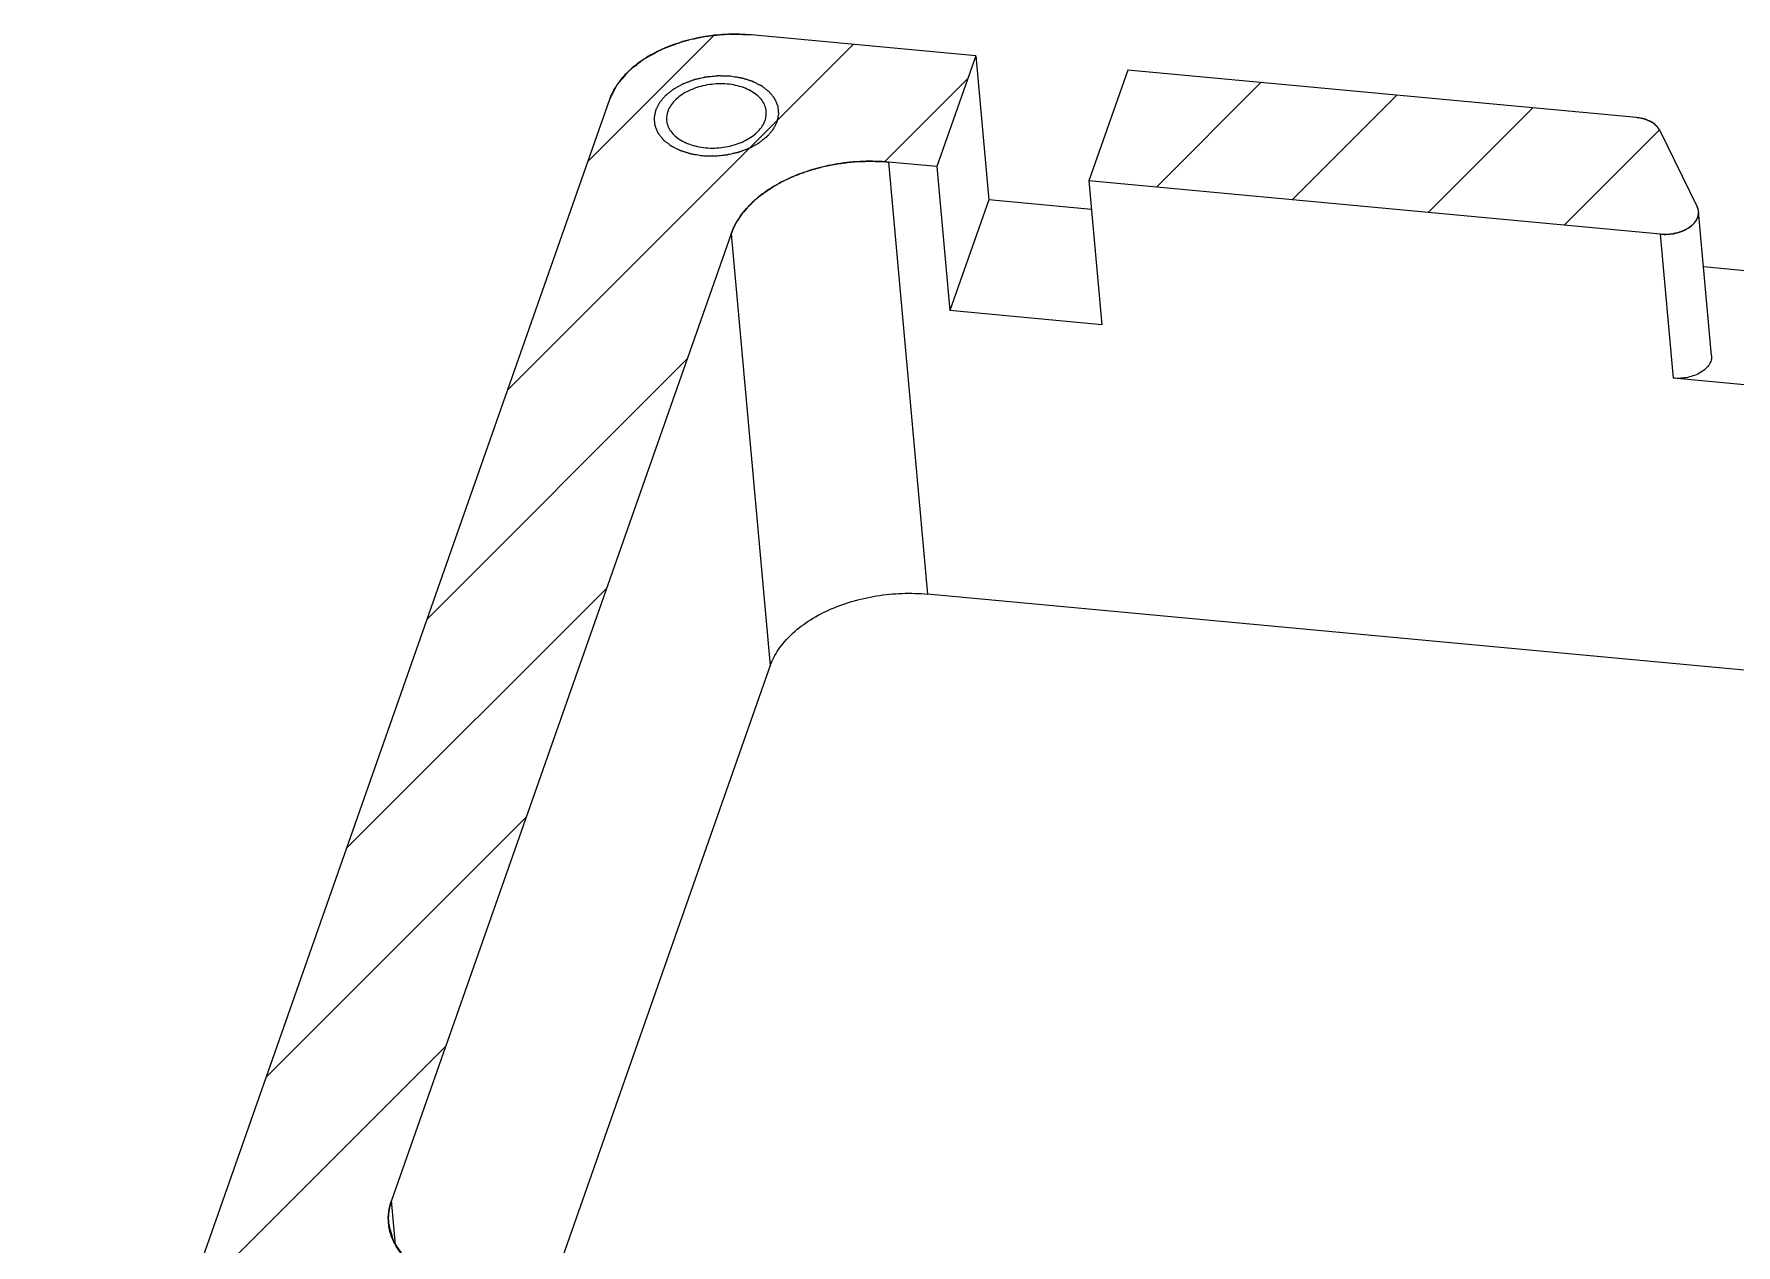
# Model space of a CAD drawing. Header units: millimetres. Extents: x 0 to 420, y 0 to 297.
# Drawn here: x 299.43 to 313.03, y 115.67 to 125.35 of the extents above; entities that cross this region are included whole.
import ezdxf

# ---------------------------------------------------------------- set-up
doc = ezdxf.new("R2010")
doc.units = ezdxf.units.MM
doc.header["$LTSCALE"] = 23.1
doc.layers.get('0').update_dxf_attribs({"linetype": 'CONTINUOUS'})
for name, color, linetype in [('03_ALL_AXES', 7, 'CONTINUOUS'), ('09_ALL_ROUNDS', 7, 'CONTINUOUS'), ('11_ALL_COSMETICS', 7, 'CONTINUOUS'), ('20_ALL_FEATURES', 7, 'CONTINUOUS')]:
    doc.layers.add(name, color=color, linetype=linetype)

msp = doc.modelspace()

# ---------------------------------------------------------------- linework, layer by layer
at = {"color": 4}
for points in [[(304.996, 125.009), (304.988, 125.01), (304.972, 125.01), (304.952, 125.011), (304.936, 125.011), (304.924, 125.011), (304.913, 125.012), (304.906, 125.012), (304.902, 125.012), (304.899, 125.012), (304.896, 125.012), (304.892, 125.011), (304.885, 125.011), (304.871, 125.009), (304.851, 125.007), (304.831, 125.005), (304.816, 125.004), (304.809, 125.003), (304.805, 125.003), (304.802, 125.003), (304.799, 125.002), (304.795, 125.001), (304.789, 125), (304.775, 124.996), (304.759, 124.993), (304.744, 124.989), (304.732, 124.987), (304.722, 124.984), (304.715, 124.983), (304.711, 124.982), (304.708, 124.982), (304.706, 124.98), (304.702, 124.979), (304.695, 124.977), (304.686, 124.973), (304.675, 124.969), (304.664, 124.965), (304.653, 124.961), (304.642, 124.957), (304.632, 124.953), (304.626, 124.951), (304.622, 124.949), (304.619, 124.949), (304.617, 124.947), (304.614, 124.945), (304.608, 124.942), (304.6, 124.938), (304.591, 124.933), (304.581, 124.927), (304.571, 124.922), (304.562, 124.917), (304.554, 124.912), (304.548, 124.909), (304.545, 124.908), (304.542, 124.906), (304.541, 124.905), (304.538, 124.903), (304.533, 124.899), (304.526, 124.894), (304.518, 124.887), (304.51, 124.881), (304.502, 124.875), (304.494, 124.868), (304.488, 124.863), (304.483, 124.86), (304.481, 124.857), (304.478, 124.856), (304.477, 124.854), (304.475, 124.852), (304.471, 124.848), (304.466, 124.842), (304.46, 124.835), (304.454, 124.828), (304.448, 124.82), (304.442, 124.813), (304.437, 124.807), (304.433, 124.803), (304.431, 124.801), (304.43, 124.799), (304.429, 124.797), (304.428, 124.795), (304.425, 124.79), (304.422, 124.784), (304.418, 124.776), (304.414, 124.768), (304.41, 124.761), (304.407, 124.754), (304.404, 124.749), (304.402, 124.745), (304.401, 124.742), (304.399, 124.739), (304.398, 124.737), (304.398, 124.735), (304.397, 124.733), (304.397, 124.73), (304.396, 124.726), (304.395, 124.72), (304.394, 124.714), (304.392, 124.706), (304.391, 124.698), (304.389, 124.692), (304.388, 124.687), (304.387, 124.683), (304.387, 124.679), (304.386, 124.677), (304.386, 124.675), (304.386, 124.673), (304.386, 124.67), (304.387, 124.667), (304.387, 124.663), (304.388, 124.658), (304.388, 124.652), (304.389, 124.644), (304.39, 124.636), (304.391, 124.63), (304.391, 124.625), (304.392, 124.621), (304.392, 124.618), (304.392, 124.615), (304.392, 124.613), (304.393, 124.611), (304.394, 124.609), (304.396, 124.606), (304.397, 124.602), (304.399, 124.597), (304.402, 124.591), (304.405, 124.584), (304.408, 124.576), (304.411, 124.57), (304.413, 124.565), (304.415, 124.562), (304.416, 124.558), (304.417, 124.556), (304.418, 124.554), (304.419, 124.553), (304.421, 124.55), (304.423, 124.547), (304.426, 124.544), (304.43, 124.539), (304.434, 124.534), (304.44, 124.527), (304.445, 124.52), (304.451, 124.513), (304.455, 124.508), (304.459, 124.504), (304.461, 124.501), (304.462, 124.5), (304.464, 124.498), (304.466, 124.496), (304.471, 124.493), (304.477, 124.488), (304.484, 124.482), (304.492, 124.477), (304.499, 124.471), (304.507, 124.465), (304.513, 124.46), (304.517, 124.457), (304.52, 124.455), (304.521, 124.453), (304.524, 124.452), (304.527, 124.451), (304.532, 124.448), (304.54, 124.444), (304.549, 124.44), (304.558, 124.435), (304.567, 124.43), (304.576, 124.426), (304.584, 124.422), (304.589, 124.419), (304.592, 124.418), (304.595, 124.416), (304.597, 124.416), (304.601, 124.415), (304.607, 124.413), (304.616, 124.41), (304.626, 124.407), (304.637, 124.403), (304.647, 124.4), (304.658, 124.397), (304.667, 124.394), (304.673, 124.392), (304.676, 124.391), (304.679, 124.39), (304.682, 124.389), (304.686, 124.389), (304.693, 124.388), (304.703, 124.386), (304.714, 124.384), (304.73, 124.382), (304.75, 124.378), (304.765, 124.376), (304.773, 124.375)], [(304.773, 124.375), (304.781, 124.374), (304.797, 124.374), (304.817, 124.373), (304.833, 124.373), (304.845, 124.373), (304.855, 124.372), (304.863, 124.372), (304.867, 124.372), (304.87, 124.372), (304.873, 124.372), (304.877, 124.373), (304.884, 124.373), (304.898, 124.375), (304.918, 124.377), (304.938, 124.379), (304.953, 124.38), (304.96, 124.381), (304.964, 124.381), (304.967, 124.381), (304.97, 124.382), (304.974, 124.383), (304.98, 124.384), (304.994, 124.388), (305.01, 124.391), (305.025, 124.395), (305.037, 124.397), (305.047, 124.4), (305.054, 124.401), (305.058, 124.402), (305.061, 124.402), (305.063, 124.404), (305.067, 124.405), (305.074, 124.407), (305.083, 124.411), (305.094, 124.415), (305.105, 124.419), (305.116, 124.423), (305.127, 124.427), (305.136, 124.431), (305.143, 124.433), (305.147, 124.435), (305.15, 124.435), (305.152, 124.437), (305.155, 124.439), (305.161, 124.442), (305.169, 124.446), (305.178, 124.451), (305.188, 124.457), (305.198, 124.462), (305.207, 124.467), (305.215, 124.472), (305.221, 124.475), (305.224, 124.476), (305.227, 124.478), (305.228, 124.479), (305.231, 124.481), (305.236, 124.485), (305.242, 124.49), (305.25, 124.497), (305.258, 124.503), (305.266, 124.509), (305.274, 124.516), (305.281, 124.521), (305.286, 124.524), (305.288, 124.527), (305.291, 124.528), (305.292, 124.53), (305.294, 124.532), (305.298, 124.536), (305.303, 124.542), (305.309, 124.549), (305.315, 124.556), (305.321, 124.564), (305.327, 124.571), (305.332, 124.577), (305.336, 124.581), (305.337, 124.583), (305.339, 124.585), (305.34, 124.587), (305.341, 124.589), (305.344, 124.594), (305.347, 124.6), (305.351, 124.608), (305.355, 124.616), (305.359, 124.623), (305.362, 124.63), (305.365, 124.635), (305.367, 124.639), (305.368, 124.642), (305.37, 124.645), (305.371, 124.647), (305.371, 124.649), (305.372, 124.651), (305.372, 124.654), (305.373, 124.658), (305.374, 124.664), (305.375, 124.67), (305.377, 124.678), (305.378, 124.686), (305.38, 124.692), (305.381, 124.697), (305.381, 124.701), (305.382, 124.705), (305.383, 124.707), (305.383, 124.709), (305.383, 124.711), (305.383, 124.714), (305.382, 124.717), (305.382, 124.721), (305.381, 124.726), (305.381, 124.732), (305.38, 124.74), (305.379, 124.748), (305.378, 124.754), (305.378, 124.759), (305.377, 124.763), (305.377, 124.766), (305.377, 124.769), (305.377, 124.771), (305.376, 124.773), (305.375, 124.775), (305.373, 124.778), (305.372, 124.782), (305.37, 124.787), (305.367, 124.793), (305.364, 124.8), (305.361, 124.808), (305.358, 124.814), (305.356, 124.819), (305.354, 124.822), (305.353, 124.826), (305.352, 124.828), (305.351, 124.83), (305.35, 124.831), (305.348, 124.834), (305.346, 124.837), (305.343, 124.84), (305.339, 124.845), (305.335, 124.85), (305.329, 124.857), (305.324, 124.864), (305.318, 124.871), (305.313, 124.876), (305.31, 124.88), (305.308, 124.883), (305.307, 124.884), (305.305, 124.886), (305.303, 124.888), (305.298, 124.891), (305.292, 124.896), (305.285, 124.902), (305.277, 124.907), (305.27, 124.913), (305.262, 124.919), (305.256, 124.924), (305.252, 124.927), (305.249, 124.929), (305.248, 124.931), (305.245, 124.932), (305.242, 124.933), (305.237, 124.936), (305.229, 124.94), (305.22, 124.944), (305.211, 124.949), (305.202, 124.954), (305.193, 124.958), (305.185, 124.962), (305.18, 124.965), (305.176, 124.966), (305.174, 124.968), (305.172, 124.968), (305.168, 124.969), (305.162, 124.971), (305.153, 124.974), (305.143, 124.977), (305.132, 124.981), (305.121, 124.984), (305.111, 124.987), (305.102, 124.99), (305.096, 124.992), (305.092, 124.993), (305.09, 124.994), (305.087, 124.995), (305.083, 124.995), (305.076, 124.996), (305.066, 124.998), (305.055, 125), (305.039, 125.002), (305.019, 125.005), (305.004, 125.008), (304.996, 125.009)]]:
    msp.add_open_spline(points, degree=3, knots=[0, 0, 0, 0, 0.015625, 0.03125, 0.039062, 0.046875, 0.054688, 0.058594, 0.060547, 0.0625, 0.064453, 0.066406, 0.070312, 0.078125, 0.09375, 0.109375, 0.117188, 0.121094, 0.123047, 0.125, 0.126953, 0.128906, 0.132812, 0.140625, 0.15625, 0.164062, 0.171875, 0.179688, 0.183594, 0.185547, 0.1875, 0.189453, 0.191406, 0.195312, 0.203125, 0.210938, 0.21875, 0.226562, 0.234375, 0.242188, 0.246094, 0.248047, 0.25, 0.251953, 0.253906, 0.257812, 0.265625, 0.273438, 0.28125, 0.289062, 0.296875, 0.304688, 0.308594, 0.310547, 0.3125, 0.314453, 0.316406, 0.320312, 0.328125, 0.335938, 0.34375, 0.351562, 0.359375, 0.367188, 0.371094, 0.373047, 0.375, 0.376953, 0.378906, 0.382812, 0.390625, 0.398438, 0.40625, 0.414062, 0.421875, 0.429688, 0.433594, 0.435547, 0.4375, 0.439453, 0.441406, 0.445312, 0.453125, 0.460938, 0.46875, 0.476562, 0.484375, 0.488281, 0.492188, 0.496094, 0.498047, 0.5, 0.501953, 0.503906, 0.507812, 0.511719, 0.515625, 0.523438, 0.53125, 0.539062, 0.546875, 0.550781, 0.554688, 0.558594, 0.560547, 0.5625, 0.564453, 0.566406, 0.570312, 0.574219, 0.578125, 0.585938, 0.59375, 0.601562, 0.609375, 0.613281, 0.617188, 0.621094, 0.623047, 0.625, 0.626953, 0.628906, 0.632812, 0.636719, 0.640625, 0.648438, 0.65625, 0.664062, 0.671875, 0.675781, 0.679688, 0.683594, 0.685547, 0.6875, 0.689453, 0.691406, 0.695312, 0.699219, 0.703125, 0.710938, 0.71875, 0.726562, 0.734375, 0.742188, 0.746094, 0.748047, 0.75, 0.751953, 0.753906, 0.757812, 0.765625, 0.773438, 0.78125, 0.789062, 0.796875, 0.804688, 0.808594, 0.810547, 0.8125, 0.814453, 0.816406, 0.820312, 0.828125, 0.835938, 0.84375, 0.851562, 0.859375, 0.867188, 0.871094, 0.873047, 0.875, 0.876953, 0.878906, 0.882812, 0.890625, 0.898438, 0.90625, 0.914062, 0.921875, 0.929688, 0.933594, 0.935547, 0.9375, 0.939453, 0.941406, 0.945312, 0.953125, 0.960938, 0.96875, 0.984375, 1, 1, 1, 1], dxfattribs=at)
at = {"layer": '03_ALL_AXES', "color": 7}
for points, knots in [([(305.283, 124.728), (305.281, 124.743), (305.274, 124.774), (305.251, 124.817), (305.215, 124.855), (305.152, 124.9), (305.052, 124.939), (304.917, 124.954), (304.778, 124.938), (304.669, 124.9), (304.596, 124.855), (304.551, 124.817), (304.517, 124.775), (304.501, 124.744), (304.496, 124.728)], [0, 0, 0, 0, 0.047376, 0.096835, 0.149976, 0.207683, 0.336597, 0.479431, 0.626599, 0.767221, 0.832299, 0.892797, 0.948543, 1, 1, 1, 1]), ([(304.496, 124.728), (304.491, 124.717), (304.486, 124.693), (304.485, 124.668), (304.486, 124.656)], [0, 0, 0, 0, 0.50695, 1, 1, 1, 1]), ([(304.486, 124.656), (304.487, 124.641), (304.495, 124.61), (304.518, 124.567), (304.554, 124.529), (304.617, 124.484), (304.717, 124.445), (304.852, 124.43), (304.991, 124.446), (305.1, 124.484), (305.173, 124.529), (305.218, 124.567), (305.252, 124.609), (305.268, 124.64), (305.273, 124.656)], [0, 0, 0, 0, 0.047376, 0.096835, 0.149976, 0.207683, 0.336597, 0.479431, 0.626599, 0.767221, 0.832299, 0.892797, 0.948543, 1, 1, 1, 1]), ([(305.273, 124.656), (305.278, 124.667), (305.283, 124.691), (305.284, 124.716), (305.283, 124.728)], [0, 0, 0, 0, 0.50695, 1, 1, 1, 1])]:
    msp.add_open_spline(points, degree=3, knots=knots, dxfattribs=at)
at = {"layer": '09_ALL_ROUNDS', "color": 7}
for p, q in [((312.239, 124.679), (308.172, 125.059)), ((312.422, 124.58), (312.725, 123.965)), ((312.43, 123.747), (307.861, 124.173)), ((312.839, 122.777), (312.735, 123.928)), ((305.003, 123.75), (302.287, 116.02)), ((312.775, 123.487), (313.796, 123.392)), ((314.311, 122.43), (312.534, 122.596)), ((305.315, 120.297), (303.541, 115.247))]:
    msp.add_line(p, q, dxfattribs=at)
at = {"layer": '09_ALL_ROUNDS', "color": 4}
for p, q in [((312.534, 122.596), (312.43, 123.747)), ((302.319, 115.666), (302.287, 116.02))]:
    msp.add_line(p, q, dxfattribs=at)
at = {"layer": '09_ALL_ROUNDS', "color": 7}
for points, knots in [([(312.422, 124.58), (312.415, 124.594), (312.395, 124.62), (312.352, 124.649), (312.299, 124.67), (312.26, 124.677), (312.239, 124.679)], [0, 0, 0, 0, 0.210487, 0.44749, 0.712471, 1, 1, 1, 1]), ([(312.735, 123.928), (312.735, 123.931), (312.733, 123.944), (312.729, 123.956), (312.725, 123.965)], [0, 0, 0, 0, 0.247325, 1, 1, 1, 1]), ([(312.43, 123.747), (312.469, 123.743), (312.527, 123.747), (312.599, 123.767), (312.647, 123.79), (312.687, 123.819), (312.716, 123.852), (312.734, 123.889), (312.736, 123.916), (312.735, 123.928)], [0, 0, 0, 0, 0.290829, 0.43358, 0.568595, 0.692764, 0.804739, 0.90572, 1, 1, 1, 1]), ([(312.839, 122.777), (312.84, 122.764), (312.838, 122.738), (312.82, 122.701), (312.791, 122.668), (312.751, 122.639), (312.703, 122.616), (312.631, 122.595), (312.573, 122.592), (312.534, 122.596)], [0, 0, 0, 0, 0.09428, 0.195261, 0.307236, 0.431405, 0.56642, 0.709171, 1, 1, 1, 1]), ([(302.264, 115.839), (302.261, 115.869), (302.262, 115.931), (302.277, 115.991), (302.287, 116.02)], [0, 0, 0, 0, 0.493055, 1, 1, 1, 1]), ([(303.037, 115.295), (302.936, 115.304), (302.79, 115.333), (302.612, 115.405), (302.498, 115.472), (302.404, 115.55), (302.331, 115.639), (302.282, 115.736), (302.267, 115.805), (302.264, 115.839)], [0, 0, 0, 0, 0.296792, 0.434519, 0.563365, 0.683058, 0.794312, 0.898978, 1, 1, 1, 1])]:
    msp.add_open_spline(points, degree=3, knots=knots, dxfattribs=at)
at = {"layer": '11_ALL_COSMETICS', "color": 4}
for p, q in [((303.856, 124.329), (304.863, 125.336)), ((303.212, 122.498), (305.978, 125.263)), ((306.227, 124.325), (306.893, 124.991)), ((308.401, 124.123), (309.237, 124.959)), ((309.488, 124.022), (310.324, 124.858)), ((310.574, 123.92), (311.41, 124.756)), ((311.661, 123.819), (312.422, 124.58)), ((302.569, 120.667), (304.651, 122.749)), ((301.926, 118.835), (304.008, 120.917)), ((301.282, 117.004), (303.364, 119.086)), ((300.639, 115.173), (302.721, 117.255))]:
    msp.add_line(p, q, dxfattribs=at)
at = {"layer": '11_ALL_COSMETICS', "color": 7}
for p, q in [((306.957, 125.172), (305.162, 125.34)), ((306.957, 125.172), (306.646, 124.287)), ((308.172, 125.059), (307.861, 124.173)), ((312.239, 124.679), (308.172, 125.059)), ((304.03, 124.824), (299.43, 111.732)), ((312.247, 124.678), (312.239, 124.679)), ((312.422, 124.58), (312.419, 124.585)), ((312.422, 124.58), (312.725, 123.965)), ((306.646, 124.287), (306.261, 124.323)), ((312.43, 123.747), (307.861, 124.173)), ((312.727, 123.96), (312.725, 123.965)), ((312.728, 123.958), (312.727, 123.96)), ((312.729, 123.954), (312.728, 123.958)), ((312.73, 123.952), (312.729, 123.954)), ((312.731, 123.949), (312.73, 123.952)), ((312.732, 123.946), (312.731, 123.949)), ((312.733, 123.943), (312.732, 123.946)), ((312.733, 123.941), (312.733, 123.943)), ((312.734, 123.937), (312.733, 123.941)), ((312.734, 123.936), (312.734, 123.937)), ((312.734, 123.935), (312.734, 123.936)), ((312.735, 123.932), (312.734, 123.935)), ((312.735, 123.929), (312.735, 123.932)), ((312.735, 123.928), (312.735, 123.929)), ((305.003, 123.75), (302.287, 116.02)), ((302.264, 115.839), (302.265, 115.828))]:
    msp.add_line(p, q, dxfattribs=at)
for points, knots in [([(305.162, 125.34), (305.147, 125.34), (305.116, 125.341), (305.078, 125.342), (305.048, 125.343), (305.029, 125.343), (305.014, 125.344), (305.002, 125.344), (304.993, 125.344), (304.986, 125.345), (304.982, 125.345), (304.979, 125.345), (304.976, 125.344), (304.972, 125.344), (304.966, 125.343), (304.956, 125.343), (304.945, 125.341), (304.929, 125.34), (304.91, 125.338), (304.887, 125.336), (304.864, 125.334), (304.845, 125.332), (304.83, 125.33), (304.818, 125.329), (304.809, 125.328), (304.802, 125.328), (304.798, 125.327), (304.795, 125.327), (304.792, 125.326), (304.789, 125.325), (304.782, 125.324), (304.773, 125.322), (304.762, 125.319), (304.747, 125.316), (304.728, 125.312), (304.706, 125.307), (304.684, 125.302), (304.665, 125.298), (304.65, 125.294), (304.639, 125.292), (304.63, 125.29), (304.624, 125.288), (304.62, 125.287), (304.617, 125.287), (304.614, 125.286), (304.611, 125.284), (304.605, 125.282), (304.596, 125.279), (304.586, 125.275), (304.572, 125.27), (304.554, 125.263), (304.533, 125.255), (304.512, 125.248), (304.494, 125.241), (304.48, 125.236), (304.47, 125.232), (304.461, 125.229), (304.455, 125.226), (304.452, 125.225), (304.449, 125.224), (304.447, 125.223), (304.444, 125.221), (304.438, 125.218), (304.431, 125.214), (304.421, 125.209), (304.409, 125.203), (304.394, 125.194), (304.376, 125.184), (304.358, 125.174), (304.342, 125.166), (304.33, 125.159), (304.321, 125.154), (304.314, 125.15), (304.308, 125.147), (304.305, 125.145), (304.303, 125.144), (304.301, 125.143), (304.298, 125.141), (304.294, 125.137), (304.288, 125.132), (304.28, 125.126), (304.27, 125.118), (304.257, 125.108), (304.242, 125.096), (304.227, 125.084), (304.214, 125.075), (304.204, 125.067), (304.197, 125.061), (304.19, 125.056), (304.186, 125.052), (304.184, 125.05), (304.181, 125.049), (304.18, 125.047), (304.178, 125.045), (304.175, 125.041), (304.17, 125.035), (304.164, 125.029), (304.157, 125.02), (304.147, 125.008), (304.136, 124.995), (304.124, 124.982), (304.115, 124.97), (304.107, 124.961), (304.101, 124.955), (304.096, 124.949), (304.093, 124.945), (304.091, 124.943), (304.089, 124.941), (304.089, 124.94), (304.087, 124.937), (304.085, 124.933), (304.082, 124.927), (304.078, 124.919), (304.073, 124.91), (304.067, 124.897), (304.057, 124.878), (304.045, 124.854), (304.035, 124.834), (304.03, 124.824)], [0, 0, 0, 0, 0.03125, 0.0625, 0.078125, 0.09375, 0.101562, 0.109375, 0.117188, 0.121094, 0.123047, 0.125, 0.126953, 0.128906, 0.132812, 0.140625, 0.148438, 0.15625, 0.171875, 0.1875, 0.203125, 0.21875, 0.226562, 0.234375, 0.242188, 0.246094, 0.248047, 0.25, 0.251953, 0.253906, 0.257812, 0.265625, 0.273438, 0.28125, 0.296875, 0.3125, 0.328125, 0.34375, 0.351562, 0.359375, 0.367188, 0.371094, 0.373047, 0.375, 0.376953, 0.378906, 0.382812, 0.390625, 0.398438, 0.40625, 0.421875, 0.4375, 0.453125, 0.46875, 0.476562, 0.484375, 0.492188, 0.496094, 0.498047, 0.5, 0.501953, 0.503906, 0.507812, 0.515625, 0.523438, 0.53125, 0.546875, 0.5625, 0.578125, 0.59375, 0.601562, 0.609375, 0.617188, 0.621094, 0.623047, 0.625, 0.626953, 0.628906, 0.632812, 0.640625, 0.648438, 0.65625, 0.671875, 0.6875, 0.703125, 0.71875, 0.726562, 0.734375, 0.742188, 0.746094, 0.748047, 0.75, 0.751953, 0.753906, 0.757812, 0.765625, 0.773438, 0.78125, 0.796875, 0.8125, 0.828125, 0.84375, 0.851562, 0.859375, 0.867188, 0.871094, 0.873047, 0.875, 0.876953, 0.878906, 0.882812, 0.890625, 0.898438, 0.90625, 0.921875, 0.9375, 0.96875, 1, 1, 1, 1]), ([(312.419, 124.585), (312.417, 124.588), (312.413, 124.593), (312.409, 124.6), (312.406, 124.604), (312.404, 124.606), (312.404, 124.607), (312.402, 124.608), (312.4, 124.611), (312.396, 124.614), (312.392, 124.618), (312.388, 124.622), (312.385, 124.625), (312.382, 124.627), (312.381, 124.628), (312.379, 124.63), (312.377, 124.631), (312.372, 124.634), (312.366, 124.638), (312.36, 124.642), (312.356, 124.644), (312.354, 124.646), (312.351, 124.647), (312.347, 124.649), (312.34, 124.652), (312.332, 124.656), (312.325, 124.659), (312.321, 124.661), (312.316, 124.662), (312.31, 124.664), (312.304, 124.666), (312.297, 124.668), (312.291, 124.67), (312.287, 124.671), (312.282, 124.672), (312.274, 124.673), (312.261, 124.676), (312.252, 124.677), (312.247, 124.678)], [0, 0, 0, 0, 0.0625, 0.125, 0.140625, 0.15625, 0.164062, 0.171875, 0.1875, 0.21875, 0.25, 0.28125, 0.3125, 0.328125, 0.335938, 0.34375, 0.359375, 0.375, 0.4375, 0.46875, 0.484375, 0.5, 0.515625, 0.53125, 0.5625, 0.625, 0.65625, 0.671875, 0.6875, 0.71875, 0.75, 0.78125, 0.8125, 0.828125, 0.84375, 0.875, 0.9375, 1, 1, 1, 1]), ([(305.003, 123.75), (305.011, 123.774), (305.031, 123.82), (305.072, 123.887), (305.124, 123.953), (305.185, 124.014), (305.256, 124.072), (305.335, 124.125), (305.422, 124.174), (305.515, 124.216), (305.614, 124.252), (305.717, 124.282), (305.824, 124.305), (305.933, 124.321), (306.043, 124.329), (306.153, 124.33), (306.225, 124.326), (306.261, 124.323)], [0, 0, 0, 0, 0.066667, 0.133333, 0.2, 0.266667, 0.333333, 0.4, 0.466667, 0.533333, 0.6, 0.666667, 0.733333, 0.8, 0.866667, 0.933333, 1, 1, 1, 1]), ([(312.43, 123.747), (312.44, 123.747), (312.453, 123.746), (312.468, 123.746), (312.475, 123.746), (312.48, 123.745), (312.486, 123.746), (312.493, 123.747), (312.502, 123.748), (312.511, 123.749), (312.519, 123.749), (312.524, 123.75), (312.529, 123.75), (312.534, 123.752), (312.543, 123.754), (312.554, 123.756), (312.565, 123.759), (312.573, 123.761), (312.578, 123.762), (312.582, 123.764), (312.587, 123.765), (312.595, 123.769), (312.604, 123.772), (312.612, 123.775), (312.62, 123.778), (312.629, 123.783), (312.64, 123.789), (312.649, 123.794), (312.656, 123.798), (312.659, 123.8), (312.662, 123.802), (312.666, 123.805), (312.671, 123.809), (312.675, 123.813), (312.68, 123.816), (312.684, 123.82), (312.688, 123.823), (312.691, 123.825), (312.692, 123.826), (312.693, 123.828), (312.695, 123.829), (312.698, 123.834), (312.703, 123.84), (312.709, 123.847), (312.713, 123.852), (312.716, 123.856), (312.717, 123.859), (312.719, 123.862), (312.72, 123.865), (312.723, 123.87), (312.725, 123.874), (312.727, 123.878), (312.728, 123.882), (312.73, 123.885), (312.731, 123.887), (312.731, 123.889), (312.731, 123.892), (312.732, 123.896), (312.733, 123.905), (312.735, 123.913), (312.736, 123.919)], [0, 0, 0, 0, 0.0625, 0.09375, 0.101562, 0.109375, 0.125, 0.140625, 0.15625, 0.1875, 0.203125, 0.210938, 0.21875, 0.234375, 0.25, 0.28125, 0.3125, 0.328125, 0.335938, 0.34375, 0.359375, 0.375, 0.40625, 0.421875, 0.4375, 0.46875, 0.5, 0.53125, 0.546875, 0.554688, 0.5625, 0.578125, 0.59375, 0.609375, 0.625, 0.640625, 0.65625, 0.664062, 0.667969, 0.671875, 0.679688, 0.6875, 0.71875, 0.75, 0.765625, 0.78125, 0.789062, 0.796875, 0.8125, 0.828125, 0.84375, 0.859375, 0.875, 0.882812, 0.890625, 0.898438, 0.90625, 0.921875, 0.9375, 1, 1, 1, 1]), ([(312.736, 123.919), (312.736, 123.919), (312.736, 123.919), (312.736, 123.921), (312.735, 123.924), (312.735, 123.926), (312.735, 123.928)], [0, 0, 0, 0, 0.125, 0.25, 0.5, 1, 1, 1, 1]), ([(302.287, 116.02), (302.286, 116.016), (302.284, 116.009), (302.281, 116), (302.279, 115.993), (302.277, 115.987), (302.276, 115.981), (302.274, 115.975), (302.273, 115.97), (302.272, 115.965), (302.271, 115.961), (302.27, 115.957), (302.269, 115.951), (302.268, 115.943), (302.267, 115.936), (302.266, 115.931), (302.265, 115.925), (302.264, 115.917), (302.264, 115.909), (302.263, 115.902), (302.263, 115.899), (302.263, 115.895), (302.262, 115.89), (302.262, 115.885), (302.262, 115.879), (302.262, 115.875), (302.262, 115.871), (302.262, 115.868), (302.263, 115.861), (302.263, 115.851), (302.263, 115.843), (302.264, 115.839)], [0, 0, 0, 0, 0.0625, 0.125, 0.15625, 0.1875, 0.21875, 0.25, 0.28125, 0.3125, 0.328125, 0.34375, 0.375, 0.4375, 0.46875, 0.5, 0.53125, 0.5625, 0.625, 0.65625, 0.671875, 0.6875, 0.71875, 0.75, 0.78125, 0.8125, 0.828125, 0.84375, 0.875, 0.9375, 1, 1, 1, 1]), ([(302.265, 115.828), (302.269, 115.812), (302.276, 115.789), (302.284, 115.761), (302.289, 115.745), (302.292, 115.733), (302.295, 115.723), (302.297, 115.715), (302.298, 115.71), (302.3, 115.706), (302.3, 115.703), (302.301, 115.701), (302.302, 115.7), (302.304, 115.696), (302.307, 115.692), (302.312, 115.684), (302.318, 115.675), (302.327, 115.661), (302.339, 115.642), (302.351, 115.624), (302.361, 115.609), (302.367, 115.6), (302.372, 115.592), (302.375, 115.588), (302.377, 115.585), (302.378, 115.583), (302.38, 115.581), (302.382, 115.579), (302.386, 115.576), (302.39, 115.572), (302.397, 115.566), (302.406, 115.558), (302.417, 115.548), (302.428, 115.538), (302.438, 115.529), (302.449, 115.519), (302.46, 115.509), (302.469, 115.501), (302.476, 115.495), (302.481, 115.49), (302.486, 115.486), (302.489, 115.483), (302.491, 115.481), (302.492, 115.48), (302.494, 115.479), (302.496, 115.478), (302.5, 115.476), (302.506, 115.472), (302.512, 115.468), (302.522, 115.463), (302.533, 115.457), (302.547, 115.449), (302.56, 115.441), (302.574, 115.433), (302.588, 115.425), (302.602, 115.417), (302.613, 115.411), (302.622, 115.405), (302.628, 115.402), (302.633, 115.399), (302.635, 115.398), (302.638, 115.396), (302.64, 115.395), (302.645, 115.394), (302.652, 115.391), (302.663, 115.387), (302.677, 115.382), (302.699, 115.375), (302.726, 115.365), (302.754, 115.355), (302.776, 115.347), (302.789, 115.343), (302.8, 115.339), (302.807, 115.336), (302.812, 115.334), (302.815, 115.334), (302.818, 115.333), (302.822, 115.332), (302.831, 115.331), (302.844, 115.328), (302.863, 115.325), (302.881, 115.321), (302.905, 115.317), (302.947, 115.309), (302.983, 115.302), (303.008, 115.298)], [0, 0, 0, 0, 0.0625, 0.09375, 0.109375, 0.125, 0.140625, 0.148438, 0.15625, 0.160156, 0.164062, 0.166016, 0.167969, 0.171875, 0.179688, 0.1875, 0.203125, 0.21875, 0.25, 0.28125, 0.296875, 0.3125, 0.320312, 0.328125, 0.332031, 0.333984, 0.335938, 0.339844, 0.34375, 0.351562, 0.359375, 0.375, 0.390625, 0.40625, 0.421875, 0.4375, 0.453125, 0.46875, 0.476562, 0.484375, 0.492188, 0.496094, 0.498047, 0.5, 0.501953, 0.503906, 0.507812, 0.515625, 0.523438, 0.53125, 0.546875, 0.5625, 0.578125, 0.59375, 0.609375, 0.625, 0.640625, 0.648438, 0.65625, 0.660156, 0.664062, 0.666016, 0.667969, 0.671875, 0.679688, 0.6875, 0.703125, 0.71875, 0.75, 0.78125, 0.796875, 0.8125, 0.820312, 0.828125, 0.832031, 0.833984, 0.835938, 0.839844, 0.84375, 0.859375, 0.875, 0.890625, 0.90625, 0.9375, 1, 1, 1, 1])]:
    msp.add_open_spline(points, degree=3, knots=knots, dxfattribs=at)
at = {"layer": '20_ALL_FEATURES', "color": 7}
for p, q in [((306.957, 125.172), (305.162, 125.34)), ((306.957, 125.172), (306.646, 124.287)), ((306.957, 125.172), (307.061, 124.021)), ((308.172, 125.059), (307.861, 124.173)), ((304.03, 124.824), (299.43, 111.732)), ((306.646, 124.287), (306.261, 124.323)), ((306.646, 124.287), (306.75, 123.136)), ((307.861, 124.173), (307.965, 123.022)), ((307.061, 124.021), (306.75, 123.136)), ((307.882, 123.944), (307.061, 124.021)), ((307.965, 123.022), (306.75, 123.136)), ((324.463, 119.199), (306.573, 120.869))]:
    msp.add_line(p, q, dxfattribs=at)
at = {"layer": '20_ALL_FEATURES', "color": 4}
for p, q in [((306.261, 124.323), (306.573, 120.869)), ((305.003, 123.75), (305.315, 120.297))]:
    msp.add_line(p, q, dxfattribs=at)
at = {"layer": '20_ALL_FEATURES', "color": 7}
for points, knots in [([(305.162, 125.34), (305.101, 125.345), (304.978, 125.349), (304.794, 125.331), (304.616, 125.29), (304.45, 125.229), (304.303, 125.15), (304.181, 125.054), (304.086, 124.946), (304.044, 124.865), (304.03, 124.824)], [0, 0, 0, 0, 0.138897, 0.279201, 0.417724, 0.551432, 0.677735, 0.794808, 0.901952, 1, 1, 1, 1]), ([(306.261, 124.323), (306.193, 124.329), (306.056, 124.333), (305.852, 124.313), (305.654, 124.268), (305.47, 124.2), (305.307, 124.112), (305.171, 124.006), (305.066, 123.886), (305.019, 123.796), (305.003, 123.75)], [0, 0, 0, 0, 0.138897, 0.279201, 0.417724, 0.551432, 0.677736, 0.794808, 0.901952, 1, 1, 1, 1]), ([(305.315, 120.297), (305.331, 120.342), (305.378, 120.432), (305.483, 120.552), (305.619, 120.658), (305.782, 120.747), (305.966, 120.814), (306.164, 120.859), (306.368, 120.879), (306.505, 120.875), (306.573, 120.869)], [0, 0, 0, 0, 0.098048, 0.205192, 0.322265, 0.448568, 0.582276, 0.720799, 0.861103, 1, 1, 1, 1])]:
    msp.add_open_spline(points, degree=3, knots=knots, dxfattribs=at)

doc.saveas('drawing.dxf')
